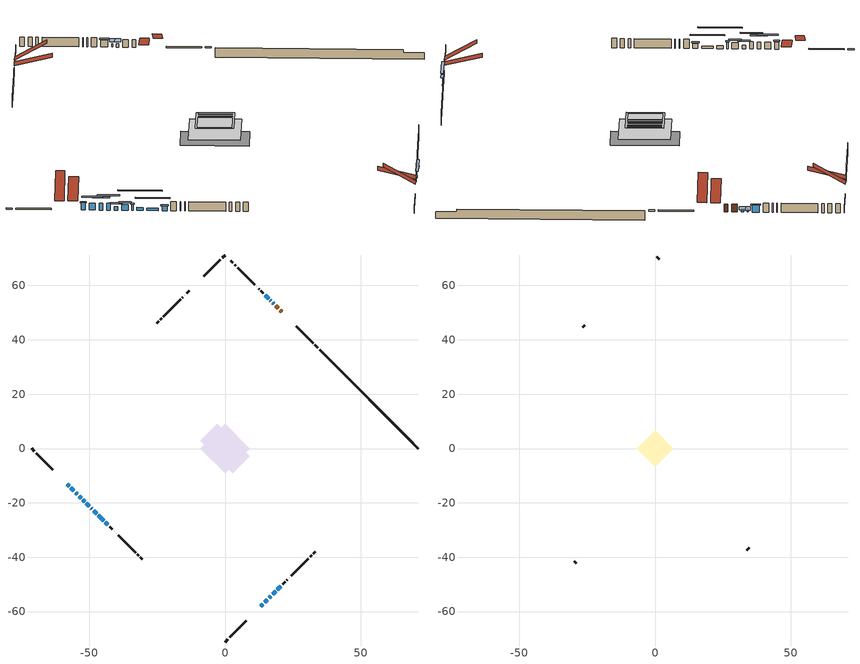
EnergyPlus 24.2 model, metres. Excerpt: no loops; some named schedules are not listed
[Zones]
conditioned space
 floor outside (Floor1 construction): -1.01,0 0,1.01 1.01,0 0,-1.01 z0.3
 floor outside (Floor2 construction): -0.42,0 0,0.42 0.42,0 0,-0.42 z0.3
 floor outside (Floor3 construction): -0.96,0 0,0.96 0.96,0 0,-0.96 z0.3
 floor outside (Floor4 construction): -0.53,0 0,0.53 0.53,0 0,-0.53 z0.3
 floor adiabatic (AdiabaticFloorConstruction): -9.03,0 0,9.03 9.03,0 0,-9.03 z0.3
 floor foundation (Slab1 construction): -9.11,2.92 -2.92,9.11 9.11,-2.92 2.92,-9.11 z-2.16
 wall outside (RimJoist1 construction): 0,-71.2 1.06,-70.14 / -71.2,0 -70.14,-1.06 / 0,71.2 -1.06,70.14 / 34.12,37.08 33.06,38.14 z0.3:0.6
 wall outside (RimJoist2 construction): 1.71,-69.48 7.87,-63.33 / -69.48,-1.71 -63.33,-7.87 / -1.71,69.48 -7.87,63.33 / 32.4,38.79 26.25,44.95 z0.3:0.6
 wall outside (AdiabaticWallConstruction 1): 20.95,50.24 20.3,50.9 / 19.64,51.55 18.62,52.58 z0.3:2.33
 wall outside (AdiabaticWallConstruction): 13.16,-58.03 13.9,-57.3 z0.3:1.47; -58.03,-13.16 -57.37,-13.83 / -56.71,-14.48 -55.62,-15.58 / -54.96,-16.23 -54.3,-16.9 / -53.64,-17.56 -52.98,-18.22 z0.3:2.15; -52.32,-18.88 -51.67,-19.52 / 17.96,53.23 17.53,53.67 / 16.87,54.32 16.71,54.49 z0.3:1.22; -51.02,-20.18 -49.9,-21.29 / -49.25,-21.95 -49.01,-22.18 z0.3:1.85; -48.36,-22.84 -47.26,-23.94 z0.3:1.09; 14.56,-56.64 15.54,-55.65 / -46.6,-24.59 -44.63,-26.57 z0.3:0.89; 16.2,-55 16.92,-54.28 z0.3:1.93; 17.58,-53.62 18.62,-52.58 / 16.05,55.14 14.8,56.4 / 19.27,-51.92 20.53,-50.66 z0.3:2.08; -43.97,-27.22 -43.09,-28.1 z0.3:1.54
 wall outside (Wall1 construction): 21.19,-50.01 22.14,-49.06 / -42.44,-28.76 -41.49,-29.71 / -13.16,58.03 -14.11,57.08 / 14.14,57.06 13.19,58.01 z0.3:2.74
 wall outside (Wall2 construction): 22.8,-48.4 22.92,-48.28 / -40.83,-30.37 -40.71,-30.49 / -14.77,56.43 -14.89,56.3 / 12.53,58.66 12.41,58.79 z0.3:2.74
 wall outside (Wall3 construction): 23.58,-47.62 23.67,-47.52 / -40.05,-31.15 -39.95,-31.24 / -15.55,55.65 -15.65,55.55 / 11.75,59.44 11.66,59.54 z0.3:2.74
 wall outside (Wall4 construction): 24.33,-46.87 30.72,-40.48 / -39.3,-31.9 -32.91,-38.29 / -16.3,54.89 -22.69,48.5 / 11,60.2 4.61,66.58 z0.3:2.74
 wall outside (Wall5 construction): 31.37,-39.82 31.83,-39.36 / -32.25,-38.94 -31.79,-39.4 / -23.35,47.85 -23.81,47.39 / 3.95,67.24 3.5,67.7 z0.3:2.74
 wall outside (Wall6 construction): 32.49,-38.71 33.18,-38.01 / -31.14,-40.06 -30.44,-40.75 / -24.46,46.73 -25.16,46.04 / 2.84,68.36 2.15,69.05 z0.3:2.74
 wall foundation (FoundationWall1 construction): 34.77,36.42,-2.16 34.77,36.42,0.3 67.55,3.64,0.3 67.55,3.64,-0.41 71.2,0,-0.41 71.2,0,-2.16
 window (WindowConstruction): 13.16,-58.03 13.9,-57.3 z0.3:1.47
 window (WindowConstruction 5): -58.03,-13.16 -57.37,-13.83 z0.3:2.15
 window (WindowConstruction 6): -56.71,-14.48 -55.62,-15.58 z0.3:2.15
 window (WindowConstruction 7): -54.96,-16.23 -54.3,-16.9 z0.3:2.15
 window (WindowConstruction 8): -53.64,-17.56 -52.98,-18.22 z0.3:2.15
 window (WindowConstruction 9): -52.32,-18.88 -51.67,-19.52 z0.3:1.21
 window (WindowConstruction 10): -51.02,-20.18 -49.9,-21.29 z0.3:1.85
 window (WindowConstruction 11): -49.25,-21.95 -49.01,-22.18 z0.3:1.85
 window (WindowConstruction 15): -48.36,-22.84 -47.26,-23.93 z0.3:1.09
 window (WindowConstruction 16): 14.56,-56.64 15.54,-55.65 z0.3:0.89
 window (WindowConstruction 12): 17.96,53.23 17.53,53.67 z0.3:1.21
 window (WindowConstruction 17): -46.6,-24.59 -44.63,-26.56 z0.3:0.89
 window (WindowConstruction 13): 16.87,54.32 16.71,54.48 z0.3:1.21
 window (WindowConstruction 14): 16.2,-55 16.92,-54.28 z0.3:1.92
 window (WindowConstruction 1): 17.58,-53.62 18.62,-52.58 z0.3:2.08
 window (WindowConstruction 2): -43.97,-27.22 -43.09,-28.1 z0.3:1.54
 window (WindowConstruction 3): 16.05,55.14 14.8,56.4 z0.3:2.08
 window (WindowConstruction 4): 19.27,-51.92 20.53,-50.66 z0.3:2.08
 door (Door): 20.95,50.24 20.3,50.9 z0.3:2.33
 door (Door 1): 19.64,51.55 18.62,52.58 z0.3:2.33
 ceiling adiabatic (AdiabaticFloorConstruction): 0,-9.03 9.03,0 0,9.03 -9.03,0 z0.3
attic - vented
 floor to conditioned space (Floor5 construction Reversed): -6.02,0 0,6.02 6.02,0 0,-6.02 z2.74
 floor to conditioned space (Floor6 construction Reversed): -6.75,0 0,6.75 6.75,0 0,-6.75 z2.74
 wall outside (Wall7 construction): 33.84,-37.36 34.67,-36.52 / -29.79,-41.41 -28.95,-42.24 / -25.81,45.38 -26.65,44.55 / 1.49,69.7 0.66,70.54 z0.3:2.74
 roof outside (Roof1 construction): 10.14,-61.05,2.74 4.54,-55.46,7.36 2.92,-57.08,7.36 8.52,-62.67,2.74; -61.05,-10.14,2.74 -55.46,-4.54,7.36 -57.08,-2.92,7.36 -62.67,-8.52,2.74; -10.14,61.05,2.74 -4.54,55.46,7.36 -2.92,57.08,7.36 -8.52,62.67,2.74; 23.97,47.22,2.74 18.37,41.62,7.36 19.99,40,7.36 25.59,45.6,2.74
 roof outside (Roof2 construction): 12.51,-58.69,2.74 5.89,-52.07,5.08 4.18,-53.78,5.08 10.8,-60.4,2.74; -58.69,-12.51,2.74 -52.07,-5.89,5.08 -53.78,-4.18,5.08 -60.4,-10.8,2.74; -12.51,58.69,2.74 -5.89,52.07,5.08 -4.18,53.78,5.08 -10.8,60.4,2.74; 21.61,49.59,2.74 14.99,42.97,5.08 16.7,41.26,5.08 23.32,47.88,2.74
shading: 14.11,-57.09 12.95,-58.24 13.16,-58.46 14.32,-57.3 z1.77; -57.16,-14.04 -58.24,-12.95 -58.68,-13.38 -57.59,-14.47 z2.45; -54.32,-16.87 -58.01,-13.19 -58.44,-13.62 -54.76,-17.3 z3.98; -53.11,-18.09 -56.15,-15.05 -56.58,-15.48 -53.54,-18.52 z3.83; -51.36,-19.84 -55.26,-15.94 -55.69,-16.37 -51.79,-20.27 z4.44; -50.92,-20.28 -53.08,-18.12 -53.51,-18.55 -51.35,-20.71 z2.28; -49.37,-21.83 -51.55,-19.64 -51.98,-20.07 -49.8,-22.26 z2.61; -48.8,-22.39 -49.46,-21.74 -49.89,-22.17 -49.23,-22.82 z2.15; -43.92,-27.27 -51.69,-19.5 -52.13,-19.93 -44.35,-27.7 z5.81; 17.59,-53.6 12.51,-58.69 12.94,-59.12 18.02,-54.03 z3.78; 17.2,53.99 18.29,52.91 19.69,54.31 18.61,55.39 z1.67; -42.58,-28.61 -48.65,-22.54 -49.08,-22.97 -43.01,-29.05 z3.78; 16.39,54.81 17.2,54 18.6,55.4 17.79,56.21 z1.67; 17.25,-53.95 15.87,-55.32 16.31,-55.75 17.68,-54.38 z2.38; 18.83,-52.37 17.37,-53.83 17.47,-53.94 18.93,-52.47 z2.38; -42.88,-28.31 -44.19,-27.01 -44.62,-27.44 -43.31,-28.74 z1.84; 14.59,56.61 16.27,54.93 16.7,55.36 15.02,57.04 z2.38; 20.74,-50.45 19.06,-52.13 19.17,-52.24 20.85,-50.56 z2.38
[Building]
Building 1: Terrain=Suburbs
[Site:Location]
Edmonton Intl AP_AB: Latitude {deg}=53.31; Longitude {deg}=-113.58; Time Zone {hr}=-7; Elevation {m}=723; Keep Site Location Information=Yes
[Site:GroundTemperature:Shallow]
-1.56185, -3.61833, -3.78302, -2.80711, 1.11059, 5.01004, 8.39065, 10.5322, 10.7141, 8.97234, 5.67794, 1.89811
[Site:WaterMainsTemperature]
Calculation Method=Schedule; Temperature Schedule=mains temperature schedule
[Material] Roughness=Rough; Thermal Absorptance=0.9
Name | Thickness {m} | Conductivity {W/m-K} | Density {kg/m3} | Specific Heat {J/kg-K} | Solar Absorptance | Visible Absorptance
asphalt or fiberglass shingles | 0.00635 | 0.162714 | 1121.4 | 1465.45 | 0.4 | 0.4
ceiling loosefill ins | 0.169333 | 0.0480833 | 16.02 | 1046.75 | 0.7 | 0.7
ceiling stud and cavity | 0.1397 | 0.132671 | 65.682 | 1177.47 | 0.7 | 0.7
ceiling stud and cavity 1 | 0.1397 | 0.138701 | 65.682 | 1177.47 | 0.7 | 0.7
concrete 4.0 in. | 0.1016 | 1.803125 | 2242.8 | 837.4 | 0.7 | 0.7
concrete 8.0 in. | 0.2032 | 1.803125 | 2242.8 | 837.4 | 0.7 | 0.7
door material | 0.04445 | 0.053851 | 512.64 | 1214.23 | 0.7 | 0.7
exterior vertical ins | 0.0463172 | 0.029427 | 32.04 | 1214.23 | 0.7 | 0.7
floor covering | 0.0127 | 0.0433444 | 54.468 | 1339.84 | 0.6 | 0.6
floor rigid ins | 0.103632 | 0.029427 | 32.04 | 1214.23 | 0.7 | 0.7
floor rigid ins 1; wall rigid ins 1 | 0.512978 | 0.029427 | 32.04 | 1214.23 | 0.7 | 0.7
floor stud and cavity | 0.1397 | 0.126697 | 92.3553 | 1139.71 | 0.7 | 0.7
floor stud and cavity 1 | 0.1397 | 0.123733 | 92.3553 | 1139.71 | 0.7 | 0.7
floor stud and cavity 2 | 0.1397 | 0.126495 | 92.3553 | 1139.71 | 0.7 | 0.7
floor stud and cavity 3 | 0.1397 | 0.117329 | 92.3553 | 1139.71 | 0.7 | 0.7
floor stud and cavity 4 | 0.1397 | 1.75129 | 37.0049 | 1207.88 | 0.7 | 0.7
furniture material conditioned space 1 | 0.1524 | 0.115458 | 640.8 | 1214.23 | 0.6 | 0.6
gypsum board | 0.0127 | 0.160291 | 801 | 837.4 | 0.6 | 0.6
gypsum board 1 | 0.0127 | 0.160291 | 801 | 837.4 | 0.7 | 0.7
osb sheathing 0.5 in. | 0.0127 | 0.115458 | 512.64 | 1214.23 | 0.7 | 0.7
osb sheathing 0.75 in. | 0.01905 | 0.115458 | 512.64 | 1214.23 | 0.7 | 0.7
osb sheathing 2.0 in. | 0.0508 | 0.115458 | 512.64 | 1214.23 | 0.7 | 0.7
rim joist rigid ins; wall rigid ins | 0.051816 | 0.029427 | 32.04 | 1214.23 | 0.7 | 0.7
rim joist stud and cavity | 0.0508 | 0.0345683 | 125.044 | 1163.47 | 0.6 | 0.6
rim joist stud and cavity 1 | 0.0508 | 0.0313389 | 125.044 | 1163.47 | 0.6 | 0.6
wall stud and cavity | 0.1397 | 0.24263 | 139.0536 | 1170.24 | 0.7 | 0.7
wall stud and cavity 1 | 0.1397 | 0.343468 | 139.0536 | 1170.24 | 0.7 | 0.7
wall stud and cavity 2 | 0.1397 | 0.274534 | 139.0536 | 1170.24 | 0.7 | 0.7
wall stud and cavity 3 | 0.1397 | 0.217966 | 139.0536 | 1170.24 | 0.7 | 0.7
wall stud and cavity 4 | 0.1397 | 0.396708 | 139.0536 | 1170.24 | 0.7 | 0.7
wall stud and cavity 5 | 0.1397 | 0.170256 | 139.0536 | 1170.24 | 0.7 | 0.7
wall stud and cavity 6 | 0.0889 | 6.1454 | 50.32683 | 1063.81 | 0.6 | 0.6
wall stud and cavity 7 | 0.0889 | 0.380278 | 52.3479 | 1209.89 | 0.7 | 0.7
wall stud and cavity 8 | 0.0889 | 0.391764 | 83.0341 | 1211.67 | 0.7 | 0.7
wood siding | 0.0254 | 0.102417 | 544.68 | 1172.36 | 0.4 | 0.4
wood siding 1 | 0.00254 | 0.102417 | 544.68 | 1172.36 | 0.4 | 0.4
wood siding 2; wood siding 3; wood siding 4 | 0.0254 | 0.102417 | 544.68 | 1172.36 | 0.7 | 0.7
[WindowMaterial:SimpleGlazingSystem]
Name | U-Factor {W/m2-K} | Solar Heat Gain Coefficient
WindowMaterial | 2.01058 | 0.55
WindowMaterial 1 | 1.86011 | 0.64
WindowMaterial 10 | 1.967427 | 0.57
WindowMaterial 11 | 2.15764 | 0.43
WindowMaterial 12 | 1.96232 | 0.57
WindowMaterial 13 | 2.06906 | 0.51
WindowMaterial 14 | 2.09121 | 0.49
WindowMaterial 2 | 1.98389 | 0.56
WindowMaterial 3 | 1.851028 | 0.65
WindowMaterial 4 | 1.92087 | 0.61
WindowMaterial 5 | 1.887935 | 0.62
WindowMaterial 6 | 1.85557 | 0.65
WindowMaterial 7 | 1.92882 | 0.59
WindowMaterial 8 | 2.02534 | 0.54
WindowMaterial 9 | 2.04465 | 0.51
[Construction]
AdiabaticFloorConstruction: floor stud and cavity 4, floor rigid ins 1, osb sheathing 0.75 in., floor covering
AdiabaticWallConstruction: wood siding 3, wall rigid ins 1, wall stud and cavity 7, gypsum board
AdiabaticWallConstruction 1: wood siding 4, wall rigid ins 1, wall stud and cavity 7, gypsum board
Door; Door 1: door material
Floor1 construction: floor stud and cavity, floor rigid ins, osb sheathing 0.75 in., floor covering
Floor2 construction: floor stud and cavity 1, floor rigid ins, osb sheathing 0.75 in., floor covering
Floor3 construction: floor stud and cavity 2, floor rigid ins, osb sheathing 0.75 in., floor covering
Floor4 construction: floor stud and cavity 3, floor rigid ins, osb sheathing 0.75 in., floor covering
Floor5 construction Reversed: gypsum board, ceiling stud and cavity, ceiling loosefill ins
Floor6 construction Reversed: gypsum board, ceiling stud and cavity 1, ceiling loosefill ins
FoundationWall1 construction: concrete 8.0 in., gypsum board 1
furniture construction conditioned space 1: furniture material conditioned space 1
PartitionWallConstruction: gypsum board, wall stud and cavity 8, gypsum board
RimJoist1 construction: wood siding 2, rim joist rigid ins, osb sheathing 2.0 in., rim joist stud and cavity
RimJoist2 construction: wood siding 2, rim joist rigid ins, osb sheathing 2.0 in., rim joist stud and cavity 1
Roof1 construction; Roof2 construction: asphalt or fiberglass shingles
Slab1 construction: concrete 4.0 in.
Wall1 construction: wood siding, wall rigid ins, osb sheathing 0.5 in., wall stud and cavity, gypsum board
Wall2 construction: wood siding, wall rigid ins, osb sheathing 0.5 in., wall stud and cavity 1, gypsum board
Wall3 construction: wood siding, wall rigid ins, osb sheathing 0.5 in., wall stud and cavity 2, gypsum board
Wall4 construction: wood siding, wall rigid ins, osb sheathing 0.5 in., wall stud and cavity 3, gypsum board
Wall5 construction: wood siding, wall rigid ins, osb sheathing 0.5 in., wall stud and cavity 4, gypsum board
Wall6 construction: wood siding, wall rigid ins, osb sheathing 0.5 in., wall stud and cavity 5, gypsum board
Wall7 construction: wood siding 1, wall stud and cavity 6
WindowConstruction: WindowMaterial
WindowConstruction 1: WindowMaterial 1
WindowConstruction 10: WindowMaterial 8
WindowConstruction 11: WindowMaterial 9
WindowConstruction 12: WindowMaterial 10
WindowConstruction 13: WindowMaterial 11
WindowConstruction 14: WindowMaterial 12
WindowConstruction 15: WindowMaterial 13
WindowConstruction 16; WindowConstruction 17: WindowMaterial 14
WindowConstruction 2: WindowMaterial 2
WindowConstruction 3: WindowMaterial 3
WindowConstruction 4: WindowMaterial 4
WindowConstruction 5; WindowConstruction 7; WindowConstruction 8: WindowMaterial 5
WindowConstruction 6: WindowMaterial 6
WindowConstruction 9: WindowMaterial 7
[Zone] Multiplier=1; Part of Total Floor Area=Yes
Name | Volume {m3}
attic - vented | 134.15
conditioned space | 819
[Space]
Name | Zone | Volume {m3}
attic - vented 1 | attic - vented | 134.15
conditioned space 1 | conditioned space | 819
[ZoneInfiltration:EffectiveLeakageArea]
infil attic - vented 1: Zone or Space=attic - vented 1; Schedule=Always On Discrete; Effective Air Leakage Area {cm2}=5690.78; Stack Coefficient=0.000490699; Wind Coefficient=1.49668e-05
[ZoneMixing]
whole house fan mix: Zone or Space=attic - vented; Schedule=Always On Continuous; Design Flow Rate Calculation Method=Flow/Zone; Design Flow Rate {m3/s}=0; Source Zone or Space=conditioned space
[SurfaceProperty:ExposedFoundationPerimeter]
Slab1: Exposed Perimeter Calculation Method=TotalExposedPerimeter; Total Exposed Perimeter {m}=51.511
[InternalMass] Zone or ZoneList=conditioned space; Space or SpaceList=conditioned space 1
Name | Construction | Surface Area {m2}
furniture mass conditioned space 1 | furniture construction conditioned space 1 | 126.66
partition wall mass | PartitionWallConstruction | 316.651
[Lights]
interior lighting: Zone or ZoneList or Space or SpaceList=conditioned space 1; Schedule=interior lighting schedule; Design Level Calculation Method=LightingLevel; Lighting Level {W}=343.2; Return Air Fraction=0; Fraction Radiant=0.6; Fraction Visible=0.2; Fraction Replaceable=1
[People]
occupants: Zone or ZoneList or Space or SpaceList=conditioned space 1; Number of People Schedule=occupants schedule; Number of People Calculation Method=People; Number of People=3; Fraction Radiant=0.314171; Sensible Heat Fraction=0.56303; Activity Level Schedule=occupants activity schedule; Carbon Dioxide Generation Rate {m3/s-W}=0; Enable ASHRAE 55 Comfort Warnings=No; Mean Radiant Temperature Calculation Type=EnclosureAveraged
[ElectricEquipment] Zone or ZoneList or Space or SpaceList=conditioned space 1; Design Level Calculation Method=EquipmentLevel
Name | Schedule | Design Level {W} | Fraction Latent | Fraction Radiant | Fraction Lost
clothes dryer | clothes dryer schedule | 140.772 | 0.015 | 0.081 | 0.85
clothes washer | clothes washer schedule | 32.1985 | 0.03 | 0.162 | 0.7
cooking range | cooking range schedule | 215.147 | 0.08 | 0.432 | 0.2
dishwasher | dishwasher schedule | 66.8632 | 0.3 | 0.18 | 0.4
fridge | fridge schedule | 72.9452 | 0 | 0.6 | 0
mech vent bath fan 0 | mech vent bath fan 0 schedule | 75.3 | 0 | 0 | 1
mech vent bath fan 1 | mech vent bath fan 1 schedule | 75.3 | 0 | 0 | 1
mech vent house fan | mech vent house fan schedule | 40.5333 | 0 | 0 | 1
mech vent house fan cfis | mech vent house fan cfis schedule | 0 | 0 | 0 | 0
mech vent range fan 0 | mech vent range fan 0 schedule | 57 | 0 | 0 | 1
misc plug loads | misc plug loads schedule | 494.7 | 0.045 | 0.513 | 0.1
whole house fan | Always On Discrete | 0 | 0 | 0 | 1
[OtherEquipment] Zone or ZoneList or Space or SpaceList=conditioned space 1; Design Level Calculation Method=EquipmentLevel
Name | Fuel Type | Schedule | Design Level {W} | Fraction Latent | Fraction Radiant | Fraction Lost
clothes dryer 1 | Electricity | clothes dryer schedule | 0 | 0.015 | 0.081 | 0.85
cooking range 1 | Electricity | cooking range schedule | 0 | 0.08 | 0.432 | 0.2
general water use latent | None | general water use schedule | 62.594 | 1 | 0 | 0
general water use sensible | None | general water use schedule | -61.6891 | 0 | 0.6 | 0
mech vent house fan latent load | None | Always On Discrete | 0 | 1 | 0 | 0
mech vent house fan sensible load | None | Always On Discrete | 0 | 0 | 0 | 0
water heater energy adjustment1; water heater energy adjustment2 | NaturalGas | Always On Discrete | 0.01 | 0 | 0 | 1
[ZoneInfiltration:DesignFlowRate] Zone or ZoneList or Space or SpaceList=conditioned space 1; Schedule=Always On Discrete; Design Flow Rate Calculation Method=Flow/Zone; Design Flow Rate {m3/s}=0
infil flow; natural vent flow; whole house fan flow
[Foundation:Kiva]
Foundation Kiva 1: Initial Indoor Air Temperature {C}=18; Wall Height Above Grade {m}=0.300015; Wall Depth Below Slab {m}=0.2032; Custom Block Material Name 1=exterior vertical ins; Custom Block Depth 1 {m}=2.46001; Custom Block X Position 1 {m}=0.2159; Custom Block Z Position 1 {m}=0
[Foundation:Kiva:Settings]
Soil Conductivity {W/m-K}=0.849921; Soil Density {kg/m3}=1842.3; Soil Specific Heat {J/kg-K}=418.7; Ground Solar Absorptivity=0.9; Ground Thermal Absorptivity=0.9; Ground Surface Roughness {m}=0.03; Far-Field Width {m}=40; Deep-Ground Boundary Condition=ZeroFlux; Deep-Ground Depth {m}=40; Minimum Cell Dimension {m}=0.2; Maximum Cell Growth Coefficient=3; Simulation Timestep=Timestep
[Exterior:Lights]
exterior lighting: Schedule=exterior lighting schedule; Design Level {W}=75.6
[Schedule:Constant]
Name | Hourly Value
Always On Continuous; mech vent house fan schedule; mech vent house fan cfis schedule; Always On Discrete | 1
occupants activity schedule | 117.228
fridge schedule | 0
[Schedule:Week:Daily]
interior lighting schedule Week Rule - Jan1-Jan27: interior lighting schedule day, interior lighting schedule day, interior lighting schedule day, interior lighting schedule day, interior lighting schedule day, interior lighting schedule day, interior lighting schedule day, interior lighting schedule default day, interior lighting schedule default day, interior lighting schedule default day, interior lighting schedule default day, interior lighting schedule default day
interior lighting schedule Week Rule - Jan28-Feb3: interior lighting schedule day, interior lighting schedule day, interior lighting schedule day, interior lighting schedule day, interior lighting schedule day 1, interior lighting schedule day 1, interior lighting schedule day 1, interior lighting schedule default day, interior lighting schedule default day, interior lighting schedule default day, interior lighting schedule default day, interior lighting schedule default day
interior lighting schedule Week Rule - Feb4-Feb24: interior lighting schedule day 1, interior lighting schedule day 1, interior lighting schedule day 1, interior lighting schedule day 1, interior lighting schedule day 1, interior lighting schedule day 1, interior lighting schedule day 1, interior lighting schedule default day, interior lighting schedule default day, interior lighting schedule default day, interior lighting schedule default day, interior lighting schedule default day
interior lighting schedule Week Rule - Feb25-Mar3: interior lighting schedule day 1, interior lighting schedule day 1, interior lighting schedule day 1, interior lighting schedule day 1, interior lighting schedule day 2, interior lighting schedule day 2, interior lighting schedule day 2, interior lighting schedule default day, interior lighting schedule default day, interior lighting schedule default day, interior lighting schedule default day, interior lighting schedule default day
interior lighting schedule Week Rule - Mar4-Mar31: interior lighting schedule day 2, interior lighting schedule day 2, interior lighting schedule day 2, interior lighting schedule day 2, interior lighting schedule day 2, interior lighting schedule day 2, interior lighting schedule day 2, interior lighting schedule default day, interior lighting schedule default day, interior lighting schedule default day, interior lighting schedule default day, interior lighting schedule default day
interior lighting schedule Week Rule - Apr1-Apr28: interior lighting schedule day 3, interior lighting schedule day 3, interior lighting schedule day 3, interior lighting schedule day 3, interior lighting schedule day 3, interior lighting schedule day 3, interior lighting schedule day 3, interior lighting schedule default day, interior lighting schedule default day, interior lighting schedule default day, interior lighting schedule default day, interior lighting schedule default day
interior lighting schedule Week Rule - Apr29-May5: interior lighting schedule day 3, interior lighting schedule day 3, interior lighting schedule day 4, interior lighting schedule day 4, interior lighting schedule day 4, interior lighting schedule day 4, interior lighting schedule day 4, interior lighting schedule default day, interior lighting schedule default day, interior lighting schedule default day, interior lighting schedule default day, interior lighting schedule default day
interior lighting schedule Week Rule - May6-May26: interior lighting schedule day 4, interior lighting schedule day 4, interior lighting schedule day 4, interior lighting schedule day 4, interior lighting schedule day 4, interior lighting schedule day 4, interior lighting schedule day 4, interior lighting schedule default day, interior lighting schedule default day, interior lighting schedule default day, interior lighting schedule default day, interior lighting schedule default day
interior lighting schedule Week Rule - May27-Jun2: interior lighting schedule day 4, interior lighting schedule day 4, interior lighting schedule day 4, interior lighting schedule day 4, interior lighting schedule day 4, interior lighting schedule day 5, interior lighting schedule day 5, interior lighting schedule default day, interior lighting schedule default day, interior lighting schedule default day, interior lighting schedule default day, interior lighting schedule default day
interior lighting schedule Week Rule - Jun3-Jun30: interior lighting schedule day 5, interior lighting schedule day 5, interior lighting schedule day 5, interior lighting schedule day 5, interior lighting schedule day 5, interior lighting schedule day 5, interior lighting schedule day 5, interior lighting schedule default day, interior lighting schedule default day, interior lighting schedule default day, interior lighting schedule default day, interior lighting schedule default day
interior lighting schedule Week Rule - Jul1-Jul28: interior lighting schedule day 6, interior lighting schedule day 6, interior lighting schedule day 6, interior lighting schedule day 6, interior lighting schedule day 6, interior lighting schedule day 6, interior lighting schedule day 6, interior lighting schedule default day, interior lighting schedule default day, interior lighting schedule default day, interior lighting schedule default day, interior lighting schedule default day
interior lighting schedule Week Rule - Jul29-Aug4: interior lighting schedule day 6, interior lighting schedule day 6, interior lighting schedule day 6, interior lighting schedule day 7, interior lighting schedule day 7, interior lighting schedule day 7, interior lighting schedule day 7, interior lighting schedule default day, interior lighting schedule default day, interior lighting schedule default day, interior lighting schedule default day, interior lighting schedule default day
interior lighting schedule Week Rule - Aug5-Aug25: interior lighting schedule day 7, interior lighting schedule day 7, interior lighting schedule day 7, interior lighting schedule day 7, interior lighting schedule day 7, interior lighting schedule day 7, interior lighting schedule day 7, interior lighting schedule default day, interior lighting schedule default day, interior lighting schedule default day, interior lighting schedule default day, interior lighting schedule default day
interior lighting schedule Week Rule - Aug26-Sep1: interior lighting schedule day 7, interior lighting schedule day 7, interior lighting schedule day 7, interior lighting schedule day 7, interior lighting schedule day 7, interior lighting schedule day 7, interior lighting schedule day 8, interior lighting schedule default day, interior lighting schedule default day, interior lighting schedule default day, interior lighting schedule default day, interior lighting schedule default day
interior lighting schedule Week Rule - Sep2-Sep29: interior lighting schedule day 8, interior lighting schedule day 8, interior lighting schedule day 8, interior lighting schedule day 8, interior lighting schedule day 8, interior lighting schedule day 8, interior lighting schedule day 8, interior lighting schedule default day, interior lighting schedule default day, interior lighting schedule default day, interior lighting schedule default day, interior lighting schedule default day
interior lighting schedule Week Rule - Sep30-Oct6: interior lighting schedule day 8, interior lighting schedule day 9, interior lighting schedule day 9, interior lighting schedule day 9, interior lighting schedule day 9, interior lighting schedule day 9, interior lighting schedule day 9, interior lighting schedule default day, interior lighting schedule default day, interior lighting schedule default day, interior lighting schedule default day, interior lighting schedule default day
interior lighting schedule Week Rule - Oct7-Oct27: interior lighting schedule day 9, interior lighting schedule day 9, interior lighting schedule day 9, interior lighting schedule day 9, interior lighting schedule day 9, interior lighting schedule day 9, interior lighting schedule day 9, interior lighting schedule default day, interior lighting schedule default day, interior lighting schedule default day, interior lighting schedule default day, interior lighting schedule default day
interior lighting schedule Week Rule - Oct28-Nov3: interior lighting schedule day 9, interior lighting schedule day 9, interior lighting schedule day 9, interior lighting schedule day 9, interior lighting schedule day 10, interior lighting schedule day 10, interior lighting schedule day 10, interior lighting schedule default day, interior lighting schedule default day, interior lighting schedule default day, interior lighting schedule default day, interior lighting schedule default day
interior lighting schedule Week Rule - Nov4-Nov24: interior lighting schedule day 10, interior lighting schedule day 10, interior lighting schedule day 10, interior lighting schedule day 10, interior lighting schedule day 10, interior lighting schedule day 10, interior lighting schedule day 10, interior lighting schedule default day, interior lighting schedule default day, interior lighting schedule default day, interior lighting schedule default day, interior lighting schedule default day
interior lighting schedule Week Rule - Nov25-Dec1: interior lighting schedule day 10, interior lighting schedule day 10, interior lighting schedule day 10, interior lighting schedule day 10, interior lighting schedule day 10, interior lighting schedule day 10, interior lighting schedule day 11, interior lighting schedule default day, interior lighting schedule default day, interior lighting schedule default day, interior lighting schedule default day, interior lighting schedule default day
interior lighting schedule Week Rule - Dec2-Dec31: interior lighting schedule day 11, interior lighting schedule day 11, interior lighting schedule day 11, interior lighting schedule day 11, interior lighting schedule day 11, interior lighting schedule day 11, interior lighting schedule day 11, interior lighting schedule default day, interior lighting schedule default day, interior lighting schedule default day, interior lighting schedule default day, interior lighting schedule default day
occupants schedule Week Rule - Jan1-Dec31: occupants schedule day, occupants schedule day, occupants schedule day, occupants schedule day, occupants schedule day, occupants schedule day, occupants schedule day, occupants schedule default day, occupants schedule default day, occupants schedule default day, occupants schedule default day, occupants schedule default day
clothes dryer schedule Week Rule - Jan1-Dec31: clothes dryer schedule day, clothes dryer schedule day, clothes dryer schedule day, clothes dryer schedule day, clothes dryer schedule day, clothes dryer schedule day, clothes dryer schedule day, clothes dryer schedule default day, clothes dryer schedule default day, clothes dryer schedule default day, clothes dryer schedule default day, clothes dryer schedule default day
clothes washer schedule Week Rule - Jan1-Dec31: clothes washer schedule day, clothes washer schedule day, clothes washer schedule day, clothes washer schedule day, clothes washer schedule day, clothes washer schedule day, clothes washer schedule day, clothes washer schedule default day, clothes washer schedule default day, clothes washer schedule default day, clothes washer schedule default day, clothes washer schedule default day
cooking range schedule Week Rule - Jan1-Dec31: cooking range schedule day, cooking range schedule day, cooking range schedule day, cooking range schedule day, cooking range schedule day, cooking range schedule day, cooking range schedule day, cooking range schedule default day, cooking range schedule default day, cooking range schedule default day, cooking range schedule default day, cooking range schedule default day
dishwasher schedule Week Rule - Jan1-Dec31: dishwasher schedule day, dishwasher schedule day, dishwasher schedule day, dishwasher schedule day, dishwasher schedule day, dishwasher schedule day, dishwasher schedule day, dishwasher schedule default day, dishwasher schedule default day, dishwasher schedule default day, dishwasher schedule default day, dishwasher schedule default day
mech vent bath fan 0 schedule Week Rule - Jan1-Dec31: mech vent bath fan 0 schedule day, mech vent bath fan 0 schedule day, mech vent bath fan 0 schedule day, mech vent bath fan 0 schedule day, mech vent bath fan 0 schedule day, mech vent bath fan 0 schedule day, mech vent bath fan 0 schedule day, mech vent bath fan 0 schedule default day, mech vent bath fan 0 schedule default day, mech vent bath fan 0 schedule default day, mech vent bath fan 0 schedule default day, mech vent bath fan 0 schedule default day
mech vent bath fan 1 schedule Week Rule - Jan1-Dec31: mech vent bath fan 1 schedule day, mech vent bath fan 1 schedule day, mech vent bath fan 1 schedule day, mech vent bath fan 1 schedule day, mech vent bath fan 1 schedule day, mech vent bath fan 1 schedule day, mech vent bath fan 1 schedule day, mech vent bath fan 1 schedule default day, mech vent bath fan 1 schedule default day, mech vent bath fan 1 schedule default day, mech vent bath fan 1 schedule default day, mech vent bath fan 1 schedule default day
mech vent range fan 0 schedule Week Rule - Jan1-Dec31: mech vent range fan 0 schedule day, mech vent range fan 0 schedule day, mech vent range fan 0 schedule day, mech vent range fan 0 schedule day, mech vent range fan 0 schedule day, mech vent range fan 0 schedule day, mech vent range fan 0 schedule day, mech vent range fan 0 schedule default day, mech vent range fan 0 schedule default day, mech vent range fan 0 schedule default day, mech vent range fan 0 schedule default day, mech vent range fan 0 schedule default day
misc plug loads schedule Week Rule - Jan1-Dec31: misc plug loads schedule day, misc plug loads schedule day, misc plug loads schedule day, misc plug loads schedule day, misc plug loads schedule day, misc plug loads schedule day, misc plug loads schedule day, misc plug loads schedule default day, misc plug loads schedule default day, misc plug loads schedule default day, misc plug loads schedule default day, misc plug loads schedule default day
[Schedule:Year]
interior lighting schedule: interior lighting schedule Week Rule - Jan1-Jan27, 1, 1, 1, 27, interior lighting schedule Week Rule - Jan28-Feb3, 1, 28, 2, 3, interior lighting schedule Week Rule - Feb4-Feb24, 2, 4, 2, 24, interior lighting schedule Week Rule - Feb25-Mar3, 2, 25, 3, 3, interior lighting schedule Week Rule - Mar4-Mar31, 3, 4, 3, 31, interior lighting schedule Week Rule - Apr1-Apr28, 4, 1, 4, 28, interior lighting schedule Week Rule - Apr29-May5, 4, 29, 5, 5, interior lighting schedule Week Rule - May6-May26, 5, 6, 5, 26, interior lighting schedule Week Rule - May27-Jun2, 5, 27, 6, 2, interior lighting schedule Week Rule - Jun3-Jun30, 6, 3, 6, 30, interior lighting schedule Week Rule - Jul1-Jul28, 7, 1, 7, 28, interior lighting schedule Week Rule - Jul29-Aug4, 7, 29, 8, 4, interior lighting schedule Week Rule - Aug5-Aug25, 8, 5, 8, 25, interior lighting schedule Week Rule - Aug26-Sep1, 8, 26, 9, 1, interior lighting schedule Week Rule - Sep2-Sep29, 9, 2, 9, 29, interior lighting schedule Week Rule - Sep30-Oct6, 9, 30, 10, 6, interior lighting schedule Week Rule - Oct7-Oct27, 10, 7, 10, 27, interior lighting schedule Week Rule - Oct28-Nov3, 10, 28, 11, 3, interior lighting schedule Week Rule - Nov4-Nov24, 11, 4, 11, 24, interior lighting schedule Week Rule - Nov25-Dec1, 11, 25, 12, 1, interior lighting schedule Week Rule - Dec2-Dec31, 12, 2, 12, 31
occupants schedule: occupants schedule Week Rule - Jan1-Dec31, 1, 1, 12, 31
clothes dryer schedule: clothes dryer schedule Week Rule - Jan1-Dec31, 1, 1, 12, 31
clothes washer schedule: clothes washer schedule Week Rule - Jan1-Dec31, 1, 1, 12, 31
cooking range schedule: cooking range schedule Week Rule - Jan1-Dec31, 1, 1, 12, 31
dishwasher schedule: dishwasher schedule Week Rule - Jan1-Dec31, 1, 1, 12, 31
mech vent bath fan 0 schedule: mech vent bath fan 0 schedule Week Rule - Jan1-Dec31, 1, 1, 12, 31
mech vent bath fan 1 schedule: mech vent bath fan 1 schedule Week Rule - Jan1-Dec31, 1, 1, 12, 31
mech vent range fan 0 schedule: mech vent range fan 0 schedule Week Rule - Jan1-Dec31, 1, 1, 12, 31
misc plug loads schedule: misc plug loads schedule Week Rule - Jan1-Dec31, 1, 1, 12, 31
general water use schedule: general water use schedule Week Rule - Jan1-Dec31, 1, 1, 12, 31
exterior lighting schedule: exterior lighting schedule Week Rule - Jan1-Jan27, 1, 1, 1, 27, exterior lighting schedule Week Rule - Jan28-Feb3, 1, 28, 2, 3, exterior lighting schedule Week Rule - Feb4-Feb24, 2, 4, 2, 24, exterior lighting schedule Week Rule - Feb25-Mar3, 2, 25, 3, 3, exterior lighting schedule Week Rule - Mar4-Mar31, 3, 4, 3, 31, exterior lighting schedule Week Rule - Apr1-Apr28, 4, 1, 4, 28, exterior lighting schedule Week Rule - Apr29-May5, 4, 29, 5, 5, exterior lighting schedule Week Rule - May6-May26, 5, 6, 5, 26, exterior lighting schedule Week Rule - May27-Jun2, 5, 27, 6, 2, exterior lighting schedule Week Rule - Jun3-Jun30, 6, 3, 6, 30, exterior lighting schedule Week Rule - Jul1-Jul28, 7, 1, 7, 28, exterior lighting schedule Week Rule - Jul29-Aug4, 7, 29, 8, 4, exterior lighting schedule Week Rule - Aug5-Aug25, 8, 5, 8, 25, exterior lighting schedule Week Rule - Aug26-Sep1, 8, 26, 9, 1, exterior lighting schedule Week Rule - Sep2-Sep29, 9, 2, 9, 29, exterior lighting schedule Week Rule - Sep30-Oct6, 9, 30, 10, 6, exterior lighting schedule Week Rule - Oct7-Oct27, 10, 7, 10, 27, exterior lighting schedule Week Rule - Oct28-Nov3, 10, 28, 11, 3, exterior lighting schedule Week Rule - Nov4-Nov24, 11, 4, 11, 24, exterior lighting schedule Week Rule - Nov25-Dec1, 11, 25, 12, 1, exterior lighting schedule Week Rule - Dec2-Dec31, 12, 2, 12, 31
[Schedule:Compact]
mains temperature schedule: Through: 01/01, For: AllDays, Until: 24:00, 3.97167, Through: 01/02, For: AllDays, Until: 24:00, 3.90778, Through: 01/03, For: AllDays, Until: 24:00, 3.84556, Through: 01/04, For: AllDays, Until: 24:00, 3.78389, Through: 01/05, For: AllDays, Until: 24:00, 3.72278, Through: 01/06, For: AllDays, Until: 24:00, 3.66278, Through: 01/07, For: AllDays, Until: 24:00, 3.60389, Through: 01/08, For: AllDays, Until: 24:00, 3.54556, Through: 01/09, For: AllDays, Until: 24:00, 3.48833, Through: 01/10, For: AllDays, Until: 24:00, 3.43167, Through: 01/11, For: AllDays, Until: 24:00, 3.37611, Through: 01/12, For: AllDays, Until: 24:00, 3.32167, Through: 01/13, For: AllDays, Until: 24:00, 3.26833, Through: 01/14, For: AllDays, Until: 24:00, 3.21556, Through: 01/15, For: AllDays, Until: 24:00, 3.16444, Through: 01/16, For: AllDays, Until: 24:00, 3.11389, Through: 01/17, For: AllDays, Until: 24:00, 3.06444, Through: 01/18, For: AllDays, Until: 24:00, 3.01611, Through: 01/19, For: AllDays, Until: 24:00, 2.96889, Through: 01/20, For: AllDays, Until: 24:00, 2.92278, Through: 01/21, For: AllDays, Until: 24:00, 2.87722, Through: 01/22, For: AllDays, Until: 24:00, 2.83333, Through: 01/23, For: AllDays, Until: 24:00, 2.79056, Through: 01/24, For: AllDays, Until: 24:00, 2.74889, Through: 01/25, For: AllDays, Until: 24:00, 2.70833, Through: 01/26, For: AllDays, Until: 24:00, 2.66889, Through: 01/27, For: AllDays, Until: 24:00, 2.63056, Through: 01/28, For: AllDays, Until: 24:00, 2.59333, Through: 01/29, For: AllDays, Until: 24:00, 2.55778, Through: 01/30, For: AllDays, Until: 24:00, 2.52278, Through: 01/31, For: AllDays, Until: 24:00, 2.48944, Through: 02/01, For: AllDays, Until: 24:00, 2.45722, Through: 02/02, For: AllDays, Until: 24:00, 2.42611, Through: 02/03, For: AllDays, Until: 24:00, 2.39667, Through: 02/04, For: AllDays, Until: 24:00, 2.36833, Through: 02/05, For: AllDays, Until: 24:00, 2.34111, Through: 02/06, For: AllDays, Until: 24:00, 2.315, Through: 02/07, For: AllDays, Until: 24:00, 2.29056, Through: 02/08, For: AllDays, Until: 24:00, 2.26722, Through: 02/09, For: AllDays, Until: 24:00, 2.245, Through: 02/10, For: AllDays, Until: 24:00, 2.22444, Through: 02/11, For: AllDays, Until: 24:00, 2.20444, Through: 02/12, For: AllDays, Until: 24:00, 2.18667, Through: 02/13, For: AllDays, Until: 24:00, 2.17, Through: 02/14, For: AllDays, Until: 24:00, 2.15444, Through: 02/15, For: AllDays, Until: 24:00, 2.14, Through: 02/16, For: AllDays, Until: 24:00, 2.12722, Through: 02/17, For: AllDays, Until: 24:00, 2.11556, Through: 02/18, For: AllDays, Until: 24:00, 2.10556, Through: 02/19, For: AllDays, Until: 24:00, 2.09667, Through: 02/20, For: AllDays, Until: 24:00, 2.08889, Through: 02/21, For: AllDays, Until: 24:00, 2.08278, Through: 02/22, For: AllDays, Until: 24:00, 2.07833, Through: 02/23, For: AllDays, Until: 24:00, 2.07444, Through: 02/24, For: AllDays, Until: 24:00, 2.07278, Through: 02/25, For: AllDays, Until: 24:00, 2.07167, Through: 02/26, For: AllDays, Until: 24:00, 2.07222, Through: 02/27, For: AllDays, Until: 24:00, 2.07444, Through: 02/28, For: AllDays, Until: 24:00, 2.07778, Through: 03/01, For: AllDays, Until: 24:00, 2.08222, Through: 03/02, For: AllDays, Until: 24:00, 2.08833, Through: 03/03, For: AllDays, Until: 24:00, 2.09556, Through: 03/04, For: AllDays, Until: 24:00, 2.10444, Through: 03/05, For: AllDays, Until: 24:00, 2.11444, Through: 03/06, For: AllDays, Until: 24:00, 2.12556, Through: 03/07, For: AllDays, Until: 24:00, 2.13833, Through: 03/08, For: AllDays, Until: 24:00, 2.15278, Through: 03/09, For: AllDays, Until: 24:00, 2.16778, Through: 03/10, For: AllDays, Until: 24:00, 2.18444, Through: 03/11, For: AllDays, Until: 24:00, 2.20278, Through: 03/12, For: AllDays, Until: 24:00, 2.22167, Through: 03/13, For: AllDays, Until: 24:00, 2.24278, Through: 03/14, For: AllDays, Until: 24:00, 2.26444, Through: 03/15, For: AllDays, Until: 24:00, 2.28778, Through: 03/16, For: AllDays, Until: 24:00, 2.31222, Through: 03/17, For: AllDays, Until: 24:00, 2.33778, Through: 03/18, For: AllDays, Until: 24:00, 2.365, Through: 03/19, For: AllDays, Until: 24:00, 2.39333, Through: 03/20, For: AllDays, Until: 24:00, 2.42278, Through: 03/21, For: AllDays, Until: 24:00, 2.45389, Through: 03/22, For: AllDays, Until: 24:00, 2.48611, Through: 03/23, For: AllDays, Until: 24:00, 2.51889, Through: 03/24, For: AllDays, Until: 24:00, 2.55389, Through: 03/25, For: AllDays, Until: 24:00, 2.58944, Through: 03/26, For: AllDays, Until: 24:00, 2.62611, Through: 03/27, For: AllDays, Until: 24:00, 2.66444, Through: 03/28, For: AllDays, Until: 24:00, 2.70389, Through: 03/29, For: AllDays, Until: 24:00, 2.74389, Through: 03/30, For: AllDays, Until: 24:00, 2.78556, Through: 03/31, For: AllDays, Until: 24:00, 2.82833, Through: 04/01, For: AllDays, Until: 24:00, 2.87222, Through: 04/02, For: AllDays, Until: 24:00, 2.91722, Through: 04/03, For: AllDays, Until: 24:00, 2.96333, Through: 04/04, For: AllDays, Until: 24:00, 3.01056, Through: 04/05, For: AllDays, Until: 24:00, 3.05889, Through: 04/06, For: AllDays, Until: 24:00, 3.10833, Through: 04/07, For: AllDays, Until: 24:00, 3.15833, Through: 04/08, For: AllDays, Until: 24:00, 3.21, Through: 04/09, For: AllDays, Until: 24:00, 3.26222, Through: 04/10, For: AllDays, Until: 24:00, 3.31556, Through: 04/11, For: AllDays, Until: 24:00, 3.37, Through: 04/12, For: AllDays, Until: 24:00, 3.42556, Through: 04/13, For: AllDays, Until: 24:00, 3.48167, Through: 04/14, For: AllDays, Until: 24:00, 3.53889, Through: 04/15, For: AllDays, Until: 24:00, 3.59722, Through: 04/16, For: AllDays, Until: 24:00, 3.65611, Through: 04/17, For: AllDays, Until: 24:00, 3.71611, Through: 04/18, For: AllDays, Until: 24:00, 3.77667, Through: 04/19, For: AllDays, Until: 24:00, 3.83833, Through: 04/20, For: AllDays, Until: 24:00, 3.90111, Through: 04/21, For: AllDays, Until: 24:00, 3.96444, Through: 04/22, For: AllDays, Until: 24:00, 4.02833, Through: 04/23, For: AllDays, Until: 24:00, 4.09333, Through: 04/24, For: AllDays, Until: 24:00, 4.15889, Through: 04/25, For: AllDays, Until: 24:00, 4.225, Through: 04/26, For: AllDays, Until: 24:00, 4.29222, Through: 04/27, For: AllDays, Until: 24:00, 4.36, Through: 04/28, For: AllDays, Until: 24:00, 4.42833, Through: 04/29, For: AllDays, Until: 24:00, 4.49722, Through: 04/30, For: AllDays, Until: 24:00, 4.56667, Through: 05/01, For: AllDays, Until: 24:00, 4.63722, Through: 05/02, For: AllDays, Until: 24:00, 4.70833, Through: 05/03, For: AllDays, Until: 24:00, 4.77944, Through: 05/04, For: AllDays, Until: 24:00, 4.85167, Through: 05/05, For: AllDays, Until: 24:00, 4.92389, Through: 05/06, For: AllDays, Until: 24:00, 4.99722, Through: 05/07, For: AllDays, Until: 24:00, 5.07056, Through: 05/08, For: AllDays, Until: 24:00, 5.145, Through: 05/09, For: AllDays, Until: 24:00, 5.21944, Through: 05/10, For: AllDays, Until: 24:00, 5.29389, Through: 05/11, For: AllDays, Until: 24:00, 5.36944, Through: 05/12, For: AllDays, Until: 24:00, 5.445, Through: 05/13, For: AllDays, Until: 24:00, 5.52111, Through: 05/14, For: AllDays, Until: 24:00, 5.59722, Through: 05/15, For: AllDays, Until: 24:00, 5.67389, Through: 05/16, For: AllDays, Until: 24:00, 5.75056, Through: 05/17, For: AllDays, Until: 24:00, 5.82778, Through: 05/18, For: AllDays, Until: 24:00, 5.90556, Through: 05/19, For: AllDays, Until: 24:00, 5.98278, Through: 05/20, For: AllDays, Until: 24:00, 6.06056, Through: 05/21, For: AllDays, Until: 24:00, 6.13889, Through: 05/22, For: AllDays, Until: 24:00, 6.21667, Through: 05/23, For: AllDays, Until: 24:00, 6.295, Through: 05/24, For: AllDays, Until: 24:00, 6.37333, Through: 05/25, For: AllDays, Until: 24:00, 6.45222, Through: 05/26, For: AllDays, Until: 24:00, 6.53056, Through: 05/27, For: AllDays, Until: 24:00, 6.60889, Through: 05/28, For: AllDays, Until: 24:00, 6.68778, Through: 05/29, For: AllDays, Until: 24:00, 6.76611, Through: 05/30, For: AllDays, Until: 24:00, 6.84444, Through: 05/31, For: AllDays, Until: 24:00, 6.92278, Through: 06/01, For: AllDays, Until: 24:00, 7.00111, Through: 06/02, For: AllDays, Until: 24:00, 7.07944, Through: 06/03, For: AllDays, Until: 24:00, 7.15778, Through: 06/04, For: AllDays, Until: 24:00, 7.23556, Through: 06/05, For: AllDays, Until: 24:00, 7.31333, Through: 06/06, For: AllDays, Until: 24:00, 7.39056, Through: 06/07, For: AllDays, Until: 24:00, 7.46833, Through: 06/08, For: AllDays, Until: 24:00, 7.545, Through: 06/09, For: AllDays, Until: 24:00, 7.62222, Through: 06/10, For: AllDays, Until: 24:00, 7.69833, Through: 06/11, For: AllDays, Until: 24:00, 7.775, Through: 06/12, For: AllDays, Until: 24:00, 7.85056, Through: 06/13, For: AllDays, Until: 24:00, 7.92611, Through: 06/14, For: AllDays, Until: 24:00, 8.00111, Through: 06/15, For: AllDays, Until: 24:00, 8.07611, Through: 06/16, For: AllDays, Until: 24:00, 8.15056, Through: 06/17, For: AllDays, Until: 24:00, 8.22389, Through: 06/18, For: AllDays, Until: 24:00, 8.29778, Through: 06/19, For: AllDays, Until: 24:00, 8.37056, Through: 06/20, For: AllDays, Until: 24:00, 8.44278, Through: 06/21, For: AllDays, Until: 24:00, 8.51444, Through: 06/22, For: AllDays, Until: 24:00, 8.58611, Through: 06/23, For: AllDays, Until: 24:00, 8.65667, Through: 06/24, For: AllDays, Until: 24:00, 8.72667, Through: 06/25, For: AllDays, Until: 24:00, 8.79611, Through: 06/26, For: AllDays, Until: 24:00, 8.865, Through: 06/27, For: AllDays, Until: 24:00, 8.93333, Through: 06/28, For: AllDays, Until: 24:00, 9.00056, Through: 06/29, For: AllDays, Until: 24:00, 9.06778, Through: 06/30, For: AllDays, Until: 24:00, 9.13333, Through: 07/01, For: AllDays, Until: 24:00, 9.19889, Through: 07/02, For: AllDays, Until: 24:00, 9.26333, Through: 07/03, For: AllDays, Until: 24:00, 9.32722, Through: 07/04, For: AllDays, Until: 24:00, 9.39056, Through: 07/05, For: AllDays, Until: 24:00, 9.45278, Through: 07/06, For: AllDays, Until: 24:00, 9.51389, Through: 07/07, For: AllDays, Until: 24:00, 9.57444, Through: 07/08, For: AllDays, Until: 24:00, 9.63389, Through: 07/09, For: AllDays, Until: 24:00, 9.69278, Through: 07/10, For: AllDays, Until: 24:00, 9.75056, Through: 07/11, For: AllDays, Until: 24:00, 9.80778, Through: 07/12, For: AllDays, Until: 24:00, 9.86333, Through: 07/13, For: AllDays, Until: 24:00, 9.91833, Through: 07/14, For: AllDays, Until: 24:00, 9.97278, Through: 07/15, For: AllDays, Until: 24:00, 10.0256, Through: 07/16, For: AllDays, Until: 24:00, 10.0778, Through: 07/17, For: AllDays, Until: 24:00, 10.1289, Through: 07/18, For: AllDays, Until: 24:00, 10.1789, Through: 07/19, For: AllDays, Until: 24:00, 10.2278, Through: 07/20, For: AllDays, Until: 24:00, 10.2756, Through: 07/21, For: AllDays, Until: 24:00, 10.3222, Through: 07/22, For: AllDays, Until: 24:00, 10.3683, Through: 07/23, For: AllDays, Until: 24:00, 10.4128, Through: 07/24, For: AllDays, Until: 24:00, 10.4561, Through: 07/25, For: AllDays, Until: 24:00, 10.4989, Through: 07/26, For: AllDays, Until: 24:00, 10.54, Through: 07/27, For: AllDays, Until: 24:00, 10.58, Through: 07/28, For: AllDays, Until: 24:00, 10.6189, Through: 07/29, For: AllDays, Until: 24:00, 10.6567, Through: 07/30, For: AllDays, Until: 24:00, 10.6928, Through: 07/31, For: AllDays, Until: 24:00, 10.7283, Through: 08/01, For: AllDays, Until: 24:00, 10.7622, Through: 08/02, For: AllDays, Until: 24:00, 10.7956, Through: 08/03, For: AllDays, Until: 24:00, 10.8272, Through: 08/04, For: AllDays, Until: 24:00, 10.8572, Through: 08/05, For: AllDays, Until: 24:00, 10.8867, Through: 08/06, For: AllDays, Until: 24:00, 10.9144, Through: 08/07, For: AllDays, Until: 24:00, 10.9411, Through: 08/08, For: AllDays, Until: 24:00, 10.9667, Through: 08/09, For: AllDays, Until: 24:00, 10.9906, Through: 08/10, For: AllDays, Until: 24:00, 11.0133, Through: 08/11, For: AllDays, Until: 24:00, 11.035, Through: 08/12, For: AllDays, Until: 24:00, 11.055, Through: 08/13, For: AllDays, Until: 24:00, 11.0739, Through: 08/14, For: AllDays, Until: 24:00, 11.0917, Through: 08/15, For: AllDays, Until: 24:00, 11.1078, Through: 08/16, For: AllDays, Until: 24:00, 11.1228, Through: 08/17, For: AllDays, Until: 24:00, 11.1361, Through: 08/18, For: AllDays, Until: 24:00, 11.1483, Through: 08/19, For: AllDays, Until: 24:00, 11.1594, Through: 08/20, For: AllDays, Until: 24:00, 11.1689, Through: 08/21, For: AllDays, Until: 24:00, 11.1772, Through: 08/22, For: AllDays, Until: 24:00, 11.1844, Through: 08/23, For: AllDays, Until: 24:00, 11.19, Through: 08/24, For: AllDays, Until: 24:00, 11.1939, Through: 08/25, For: AllDays, Until: 24:00, 11.1967, Through: 08/26, For: AllDays, Until: 24:00, 11.1983, Through: 08/27, For: AllDays, Until: 24:00, 11.1983, Through: 08/28, For: AllDays, Until: 24:00, 11.1972, Through: 08/29, For: AllDays, Until: 24:00, 11.195, Through: 08/30, For: AllDays, Until: 24:00, 11.1911, Through: 08/31, For: AllDays, Until: 24:00, 11.1856, Through: 09/01, For: AllDays, Until: 24:00, 11.1789, Through: 09/02, For: AllDays, Until: 24:00, 11.1711, Through: 09/03, For: AllDays, Until: 24:00, 11.1617, Through: 09/04, For: AllDays, Until: 24:00, 11.1511, Through: 09/05, For: AllDays, Until: 24:00, 11.1394, Through: 09/06, For: AllDays, Until: 24:00, 11.1261, Through: 09/07, For: AllDays, Until: 24:00, 11.1111, Through: 09/08, For: AllDays, Until: 24:00, 11.0956, Through: 09/09, For: AllDays, Until: 24:00, 11.0778, Through: 09/10, For: AllDays, Until: 24:00, 11.0594, Through: 09/11, For: AllDays, Until: 24:00, 11.0394, Through: 09/12, For: AllDays, Until: 24:00, 11.0183, Through: 09/13, For: AllDays, Until: 24:00, 10.9961, Through: 09/14, For: AllDays, Until: 24:00, 10.9722, Through: 09/15, For: AllDays, Until: 24:00, 10.9472, Through: 09/16, For: AllDays, Until: 24:00, 10.9206, Through: 09/17, For: AllDays, Until: 24:00, 10.8928, Through: 09/18, For: AllDays, Until: 24:00, 10.8639, Through: 09/19, For: AllDays, Until: 24:00, 10.8339, Through: 09/20, For: AllDays, Until: 24:00, 10.8028, Through: 09/21, For: AllDays, Until: 24:00, 10.77, Through: 09/22, For: AllDays, Until: 24:00, 10.7361, Through: 09/23, For: AllDays, Until: 24:00, 10.7011, Through: 09/24, For: AllDays, Until: 24:00, 10.665, Through: 09/25, For: AllDays, Until: 24:00, 10.6272, Through: 09/26, For: AllDays, Until: 24:00, 10.5889, Through: 09/27, For: AllDays, Until: 24:00, 10.5489, Through: 09/28, For: AllDays, Until: 24:00, 10.5078, Through: 09/29, For: AllDays, Until: 24:00, 10.4661, Through: 09/30, For: AllDays, Until: 24:00, 10.4228, Through: 10/01, For: AllDays, Until: 24:00, 10.3783, Through: 10/02, For: AllDays, Until: 24:00, 10.3328, Through: 10/03, For: AllDays, Until: 24:00, 10.2861, Through: 10/04, For: AllDays, Until: 24:00, 10.2383, Through: 10/05, For: AllDays, Until: 24:00, 10.19, Through: 10/06, For: AllDays, Until: 24:00, 10.14, Through: 10/07, For: AllDays, Until: 24:00, 10.0894, Through: 10/08, For: AllDays, Until: 24:00, 10.0372, Through: 10/09, For: AllDays, Until: 24:00, 9.98444, Through: 10/10, For: AllDays, Until: 24:00, 9.93056, Through: 10/11, For: AllDays, Until: 24:00, 9.87611, Through: 10/12, For: AllDays, Until: 24:00, 9.82, Through: 10/13, For: AllDays, Until: 24:00, 9.76333, Through: 10/14, For: AllDays, Until: 24:00, 9.70611, Through: 10/15, For: AllDays, Until: 24:00, 9.64722, Through: 10/16, For: AllDays, Until: 24:00, 9.58778, Through: 10/17, For: AllDays, Until: 24:00, 9.52778, Through: 10/18, For: AllDays, Until: 24:00, 9.46667, Through: 10/19, For: AllDays, Until: 24:00, 9.40444, Through: 10/20, For: AllDays, Until: 24:00, 9.34167, Through: 10/21, For: AllDays, Until: 24:00, 9.27778, Through: 10/22, For: AllDays, Until: 24:00, 9.21333, Through: 10/23, For: AllDays, Until: 24:00, 9.14833, Through: 10/24, For: AllDays, Until: 24:00, 9.08222, Through: 10/25, For: AllDays, Until: 24:00, 9.01556, Through: 10/26, For: AllDays, Until: 24:00, 8.94833, Through: 10/27, For: AllDays, Until: 24:00, 8.88056, Through: 10/28, For: AllDays, Until: 24:00, 8.81167, Through: 10/29, For: AllDays, Until: 24:00, 8.74222, Through: 10/30, For: AllDays, Until: 24:00, 8.67222, Through: 10/31, For: AllDays, Until: 24:00, 8.60167, Through: 11/01, For: AllDays, Until: 24:00, 8.53056, Through: 11/02, For: AllDays, Until: 24:00, 8.45889, Through: 11/03, For: AllDays, Until: 24:00, 8.38667, Through: 11/04, For: AllDays, Until: 24:00, 8.31389, Through: 11/05, For: AllDays, Until: 24:00, 8.24056, Through: 11/06, For: AllDays, Until: 24:00, 8.16667, Through: 11/07, For: AllDays, Until: 24:00, 8.09278, Through: 11/08, For: AllDays, Until: 24:00, 8.01833, Through: 11/09, For: AllDays, Until: 24:00, 7.94278, Through: 11/10, For: AllDays, Until: 24:00, 7.86778, Through: 11/11, For: AllDays, Until: 24:00, 7.79167, Through: 11/12, For: AllDays, Until: 24:00, 7.71556, Through: 11/13, For: AllDays, Until: 24:00, 7.63944, Through: 11/14, For: AllDays, Until: 24:00, 7.56222, Through: 11/15, For: AllDays, Until: 24:00, 7.48556, Through: 11/16, For: AllDays, Until: 24:00, 7.40833, Through: 11/17, For: AllDays, Until: 24:00, 7.33056, Through: 11/18, For: AllDays, Until: 24:00, 7.25278, Through: 11/19, For: AllDays, Until: 24:00, 7.175, Through: 11/20, For: AllDays, Until: 24:00, 7.09722, Through: 11/21, For: AllDays, Until: 24:00, 7.01889, Through: 11/22, For: AllDays, Until: 24:00, 6.94056, Through: 11/23, For: AllDays, Until: 24:00, 6.86222, Through: 11/24, For: AllDays, Until: 24:00, 6.78389, Through: 11/25, For: AllDays, Until: 24:00, 6.705, Through: 11/26, For: AllDays, Until: 24:00, 6.62667, Through: 11/27, For: AllDays, Until: 24:00, 6.54833, Through: 11/28, For: AllDays, Until: 24:00, 6.46944, Through: 11/29, For: AllDays, Until: 24:00, 6.39111, Through: 11/30, For: AllDays, Until: 24:00, 6.31278, Through: 12/01, For: AllDays, Until: 24:00, 6.23444, Through: 12/02, For: AllDays, Until: 24:00, 6.15611, Through: 12/03, For: AllDays, Until: 24:00, 6.07833, Through: 12/04, For: AllDays, Until: 24:00, 6.00056, Through: 12/05, For: AllDays, Until: 24:00, 5.92278, Through: 12/06, For: AllDays, Until: 24:00, 5.84556, Through: 12/07, For: AllDays, Until: 24:00, 5.76833, Through: 12/08, For: AllDays, Until: 24:00, 5.69111, Through: 12/09, For: AllDays, Until: 24:00, 5.61444, Through: 12/10, For: AllDays, Until: 24:00, 5.53778, Through: 12/11, For: AllDays, Until: 24:00, 5.46222, Through: 12/12, For: AllDays, Until: 24:00, 5.38611, Through: 12/13, For: AllDays, Until: 24:00, 5.31111, Through: 12/14, For: AllDays, Until: 24:00, 5.23611, Through: 12/15, For: AllDays, Until: 24:00, 5.16167, Through: 12/16, For: AllDays, Until: 24:00, 5.08722, Through: 12/17, For: AllDays, Until: 24:00, 5.01389, Through: 12/18, For: AllDays, Until: 24:00, 4.94056, Through: 12/19, For: AllDays, Until: 24:00, 4.86778, Through: 12/20, For: AllDays, Until: 24:00, 4.79556, Through: 12/21, For: AllDays, Until: 24:00, 4.72389, Through: 12/22, For: AllDays, Until: 24:00, 4.65333, Through: 12/23, For: AllDays, Until: 24:00, 4.58278, Through: 12/24, For: AllDays, Until: 24:00, 4.51278, Through: 12/25, For: AllDays, Until: 24:00, 4.44389, Through: 12/26, For: AllDays, Until: 24:00, 4.375, Through: 12/27, For: AllDays, Until: 24:00, 4.30722, Through: 12/28, For: AllDays, Until: 24:00, 4.24, Through: 12/29, For: AllDays, Until: 24:00, 4.17333, Through: 12/30, For: AllDays, Until: 24:00, 4.10778, Through: 12/31, For: AllDays, Until: 24:00, 4.04278
